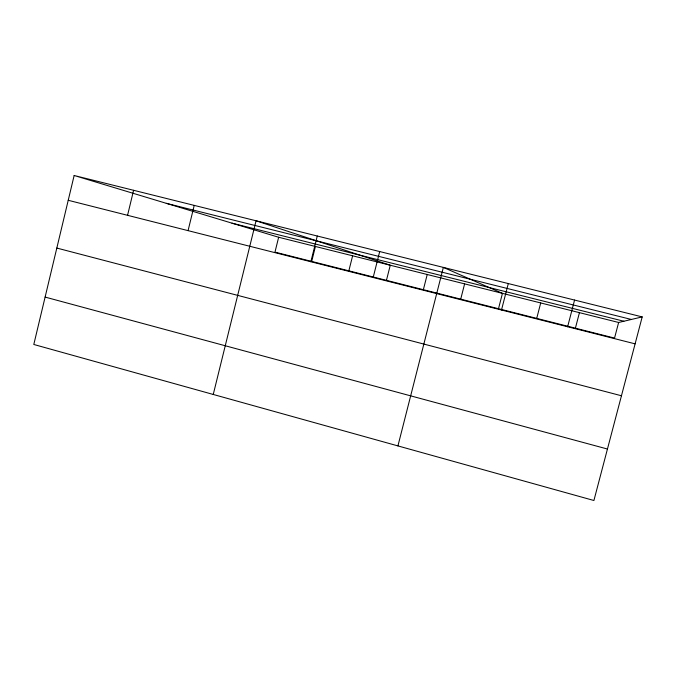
<?xml version="1.0" encoding="UTF-8"?>
<svg xmlns="http://www.w3.org/2000/svg" width="676" height="676" viewBox="0 0 676 676"><rect width="100%" height="100%" fill="white"/><g stroke="black" fill="none" stroke-linecap="round" stroke-linejoin="round"><path stroke-width="1.01" d="M74.149 175.498L33.8 344.473L593.908 500.502L642.2 316.9L74.149 175.498L278.656 237.259L618.633 322.477L642.2 316.9M127.561 215.323L133.594 190.302M188.072 230.643L194.223 205.394M213.253 394.463L256.06 220.782L390.263 265.237L386.452 280.346M278.656 237.259L274.971 252.123L614.543 338.084L618.633 322.477M310.867 261.739L317.272 236.017M311.695 261.418L315.422 246.478M348.85 270.822L352.618 255.798M373.16 277.515L379.692 251.556M423.362 289.691L427.224 274.498M397.927 445.907L443.355 267.4L502.445 293.359L498.499 308.712M460.711 299.147L464.615 283.869M501.499 310.014L508.301 283.565M536.719 318.388L540.716 302.949M567.629 326.761L574.566 300.06M575.403 328.181L579.442 312.658M166.288 203.332L631.367 319.461M231.961 223.165L623.863 321.235M68.225 200.29L635.11 343.847M56.818 248.058L621.455 395.764M45.115 297.077L607.445 449.025"/></g></svg>
